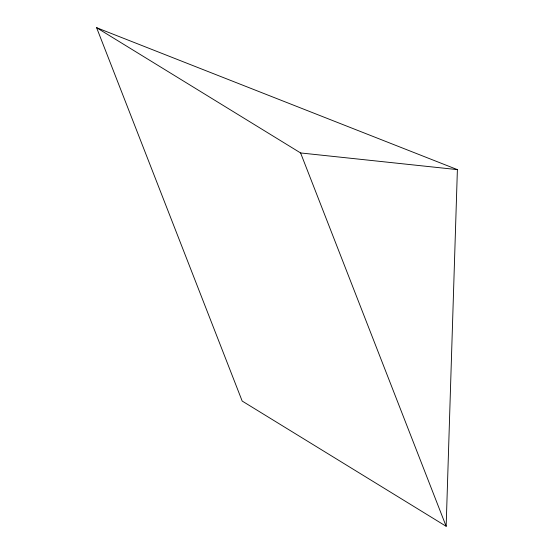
<?xml version="1.0" encoding="UTF-8"?>
<svg xmlns="http://www.w3.org/2000/svg" width="554" height="554" viewBox="0 0 554 554"><rect width="100%" height="100%" fill="white"/><g stroke="black" fill="none" stroke-linecap="round" stroke-linejoin="round"><path stroke-width="0.83" d="M446.157 526.3L457.389 169.621L96.611 27.7L242.174 401.054L446.157 526.3L300.593 152.946L96.611 27.7M300.593 152.946L457.389 169.621"/></g></svg>
